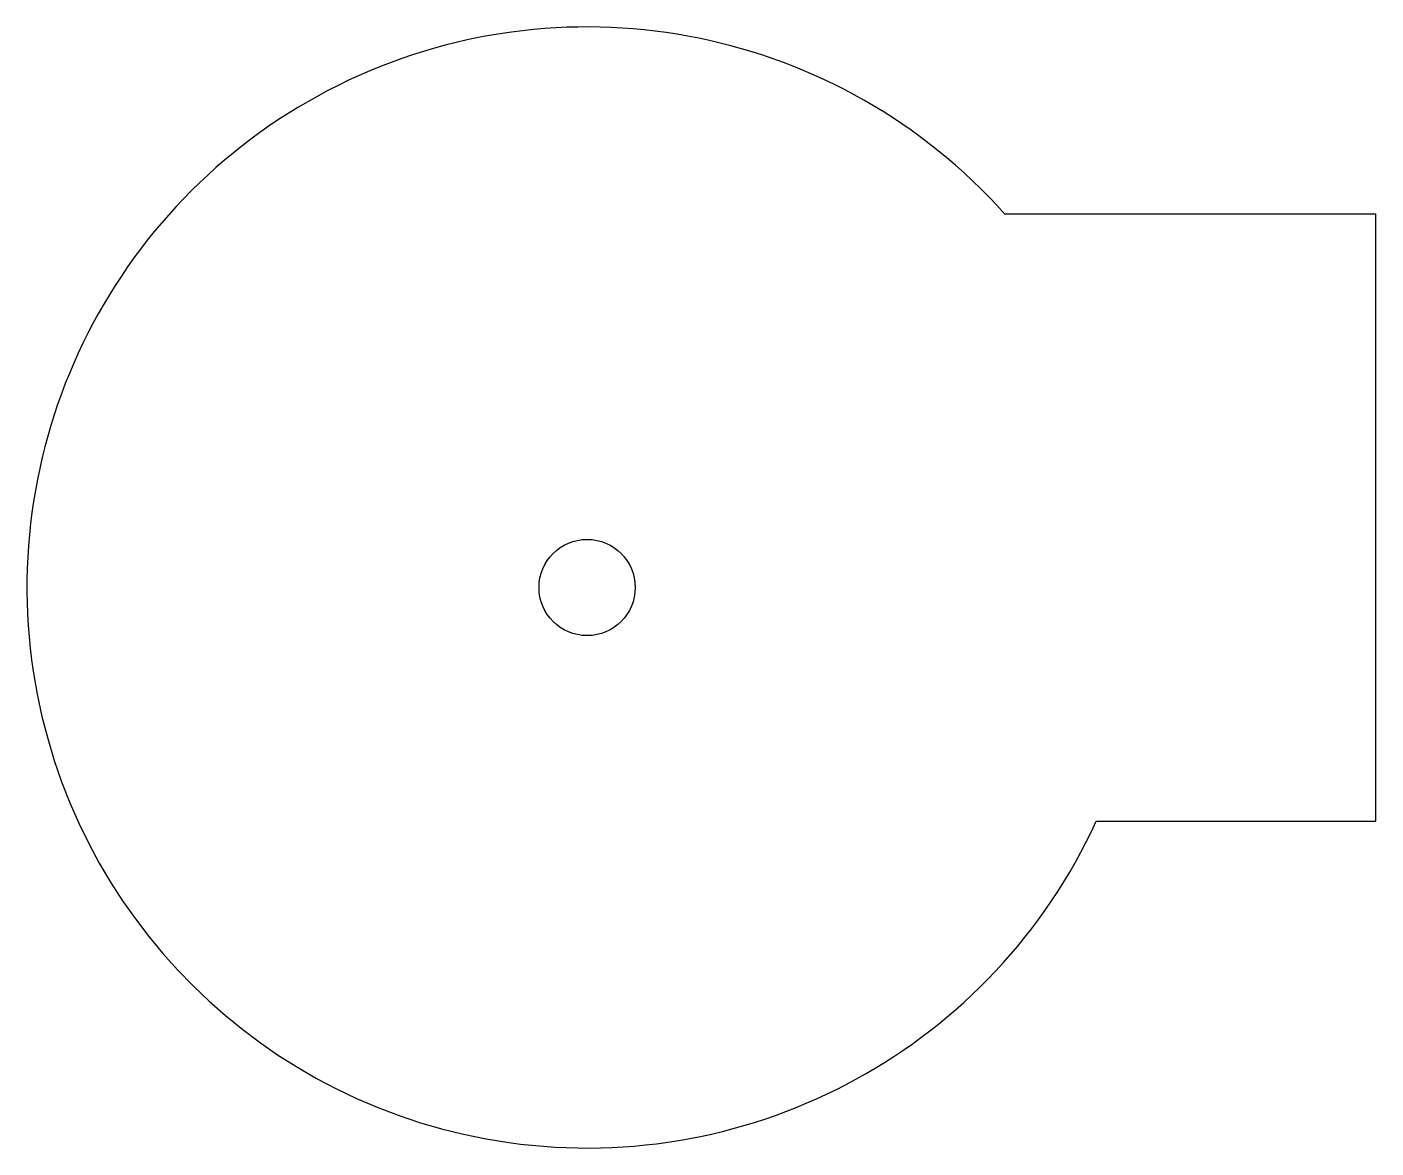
# Model space of a CAD drawing. Header units: millimetres. Extents: x 59 to 204, y 134 to 254.
import ezdxf

# ---------------------------------------------------------------- set-up
doc = ezdxf.new("R2010")
doc.units = ezdxf.units.MM
doc.header["$LTSCALE"] = 1.25
doc.layers.add('CONTORNO', color=7, linetype='Continuous', lineweight=25)

msp = doc.modelspace()

# ---------------------------------------------------------------- linework, layer by layer
at = {"layer": 'CONTORNO'}
for p, q in [((163.88, 234.31), (203.66, 234.31)), ((203.66, 169.31), (203.66, 234.31)), ((173.71, 169.31), (203.66, 169.31))]:
    msp.add_line(p, q, dxfattribs=at)
msp.add_circle((119.16, 194.31), 5.15, dxfattribs=at)
msp.add_arc((119.16, 194.31), 60, 41.8103, 335.3757, dxfattribs=at)

doc.saveas('drawing.dxf')
